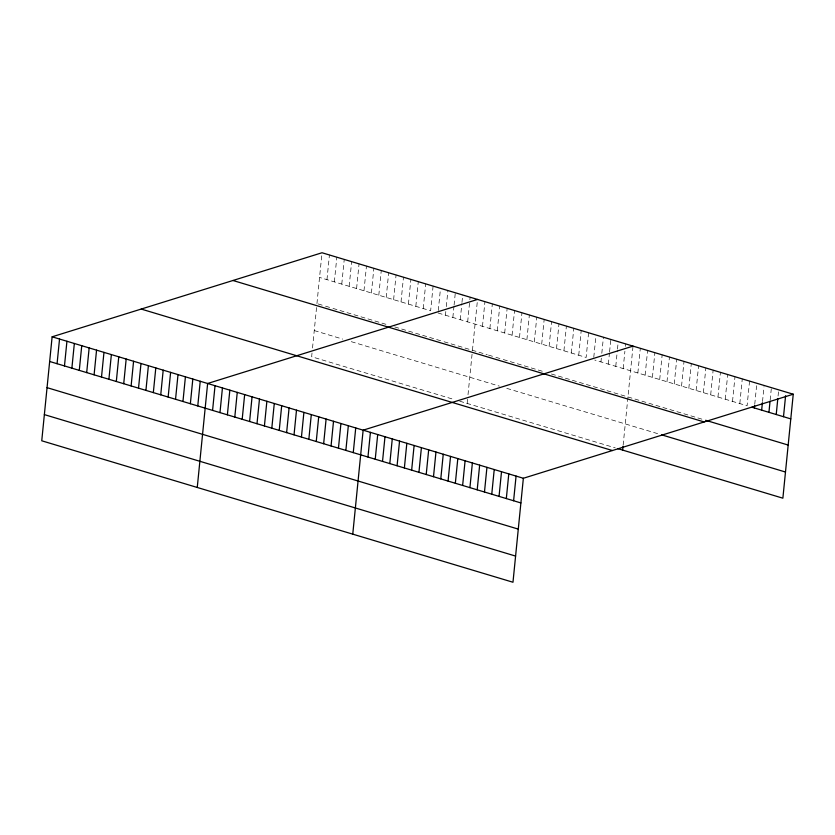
<?xml version="1.0" encoding="UTF-8"?>
<svg xmlns="http://www.w3.org/2000/svg" width="835" height="835" viewBox="0 0 835 835"><rect width="100%" height="100%" fill="white"/><g stroke="black" fill="none" stroke-linecap="round" stroke-linejoin="round"><path stroke-width="0.63" stroke-dasharray="4.17 3.13" d="M312.019 352.996L311.643 356.733L454.804 399.714M312.52 348.007L316.559 307.447M316.945 303.596L322.018 252.754M326.965 279.652L329.428 254.978M334.365 281.875L336.829 257.201M341.776 284.098L344.239 259.424M349.176 286.321L351.639 261.647M356.587 288.545L359.05 263.87M363.987 290.768L366.45 266.094M371.398 292.991L373.861 268.317M378.798 295.214L381.261 270.54M386.208 297.437L388.672 272.763M393.609 299.661L396.072 274.986M401.019 301.884L403.482 277.21M408.419 304.107L410.883 279.433M415.82 306.33L418.283 281.656M423.23 308.553L425.693 283.879M433.094 286.102L430.63 310.766L319.555 277.429M438.281 310.526L440.379 289.557M445.441 315.212L445.817 311.518M446.308 306.581L447.904 290.549M452.852 317.436L453.958 306.341M454.083 305.109L455.315 292.772M460.252 319.659L461.859 303.627M461.974 302.395L462.715 294.995M467.663 321.882L469.75 300.913M469.875 299.681L470.126 297.218M467.151 403.42L467.767 397.189M468.017 394.694L472.328 351.566M472.453 350.283L477.526 299.441M482.473 326.328L484.937 301.665M489.874 328.552L492.337 303.888M497.284 330.775L499.748 306.101M504.684 332.998L507.148 308.324M512.085 335.221L514.548 310.547M519.495 337.444L521.958 312.77M526.895 339.668L529.359 314.993M534.306 341.891L536.769 317.216M541.706 344.114L544.169 319.44M549.117 346.337L551.58 321.663M556.517 348.56L558.98 323.886M563.928 350.783L566.391 326.109M571.328 353.007L573.791 328.332M578.739 355.23L581.202 330.556M588.602 332.779L586.139 357.453L438.041 312.989M593.789 357.213L595.762 337.476M600.949 361.899L601.315 358.194M601.816 353.268L603.413 337.225M608.35 364.123L609.466 353.017M609.581 351.786L610.813 339.448M615.76 366.346L617.357 350.314M617.482 349.072L618.224 341.672M623.16 368.569L624.893 351.295M625.384 346.368L625.624 343.895M623.15 445.118L633.034 346.118M637.856 372.974L640.32 348.31M645.131 375.166L647.595 350.491M652.417 377.347L654.88 352.683M659.702 379.539L662.165 354.865M666.988 381.72L669.451 357.046M674.262 383.912L676.726 359.238M681.548 386.094L684.011 361.419M688.833 388.285L691.297 363.611M696.119 390.467L698.571 365.793M703.394 392.659L705.857 367.984M710.679 394.84L713.142 370.166M717.964 397.022L720.428 372.358M725.239 399.214L727.702 374.539M732.525 401.395L734.988 376.731M739.81 403.587L742.273 378.913M749.559 381.104L747.095 405.768L594.781 360.052M754.746 404.255L756.593 385.749M762.522 401.51L763.994 386.709M770.173 399.996L771.279 388.891M778.074 396.009L778.564 391.083M318.177 303.971L324.356 305.819M325.587 306.195L331.756 308.042M332.988 308.418L387.294 324.711M394.704 326.934L435.432 339.167M436.663 339.532L442.832 341.39M444.063 341.755L487.264 354.729M488.496 355.094L494.664 356.952M495.906 357.317L502.075 359.175M503.307 359.541L542.802 371.398M551.444 373.996L605.74 390.289M606.972 390.665L704.427 419.921M314.252 330.566L342.642 339.083M351.284 341.672L499.382 386.135M506.782 388.358L659.253 434.127M459.741 401.197L615.249 447.873"/><path stroke-width="1.25" d="M793.25 394.214L322.018 252.754L52.125 336.808L41.75 440.786L512.982 582.245L523.357 478.267L793.25 394.214L782.875 498.192L617.723 448.614M57.072 363.705L59.535 339.031M64.472 365.928L66.936 341.254M71.883 368.151L74.346 343.477M79.283 370.375L81.746 345.7M86.694 372.587L89.157 347.924M94.094 374.811L96.557 350.147M101.505 377.034L103.968 352.37M108.905 379.257L111.368 354.593M116.315 381.48L118.768 356.816M123.716 383.703L126.179 359.04M131.116 385.927L133.579 361.263M138.526 388.15L140.99 363.486M145.927 390.373L148.39 365.709M153.337 392.596L155.801 367.922M160.737 394.819L163.201 370.145M168.148 397.042L170.611 372.368M175.548 399.266L178.012 374.591M182.959 401.489L185.422 376.815M190.359 403.712L192.822 379.038M197.77 405.935L200.233 381.261M197.258 487.463L207.633 383.484L477.526 299.441M212.581 410.382L215.033 385.707M219.981 412.605L222.444 387.931M227.381 414.828L229.844 390.154M234.792 417.051L237.255 392.377M242.192 419.274L244.655 394.6M249.602 421.498L252.066 396.823M257.003 423.721L259.466 399.046M264.413 425.944L266.876 401.27M271.813 428.167L274.277 403.493M279.224 430.39L281.687 405.716M286.624 432.613L289.087 407.939M294.035 434.837L296.498 410.162M301.435 437.06L303.898 412.386M308.846 439.283L311.298 414.609M316.246 441.506L318.709 416.832M323.646 443.729L326.109 419.055M331.057 445.953L333.52 421.278M338.457 448.176L340.92 423.502M345.867 450.399L348.331 425.725M353.268 452.622L355.731 427.948M352.756 534.149L363.142 430.171L633.034 346.118M367.964 457.027L370.416 432.353M375.239 459.219L377.702 434.544M382.524 461.4L384.987 436.726M389.809 463.592L392.273 438.918M397.084 465.773L399.548 441.099M404.37 467.965L406.833 443.291M411.655 470.147L414.118 445.472M418.94 472.328L421.404 447.664M426.215 474.52L428.679 449.846M433.501 476.702L435.964 452.038M440.786 478.893L443.249 454.219M448.071 481.075L450.535 456.401M455.346 483.267L457.81 458.592M462.632 485.448L465.095 460.774M469.917 487.64L472.38 462.966M477.202 489.821L479.655 465.147M484.477 492.013L486.941 467.339M491.763 494.195L494.226 469.52M499.048 496.387L501.511 471.712M506.323 498.568L508.786 473.894M513.608 500.749L516.072 476.086M622.649 450.096L623.025 446.36M754.37 407.96L754.621 405.486M761.656 410.142L762.397 402.741M768.941 412.333L770.047 401.228M776.226 414.515L777.823 398.483M783.501 416.707L785.599 395.727M751.949 407.23L790.787 418.888M705.638 420.287L788.177 445.055M232.955 280.487L704.187 421.957M661.675 434.858L785.484 472.025M141.198 309.065L612.42 450.535M52.125 336.808L523.357 478.267M49.662 361.482L520.894 502.941M47.052 387.649L518.284 529.108M44.359 414.609L515.592 556.079"/></g></svg>
